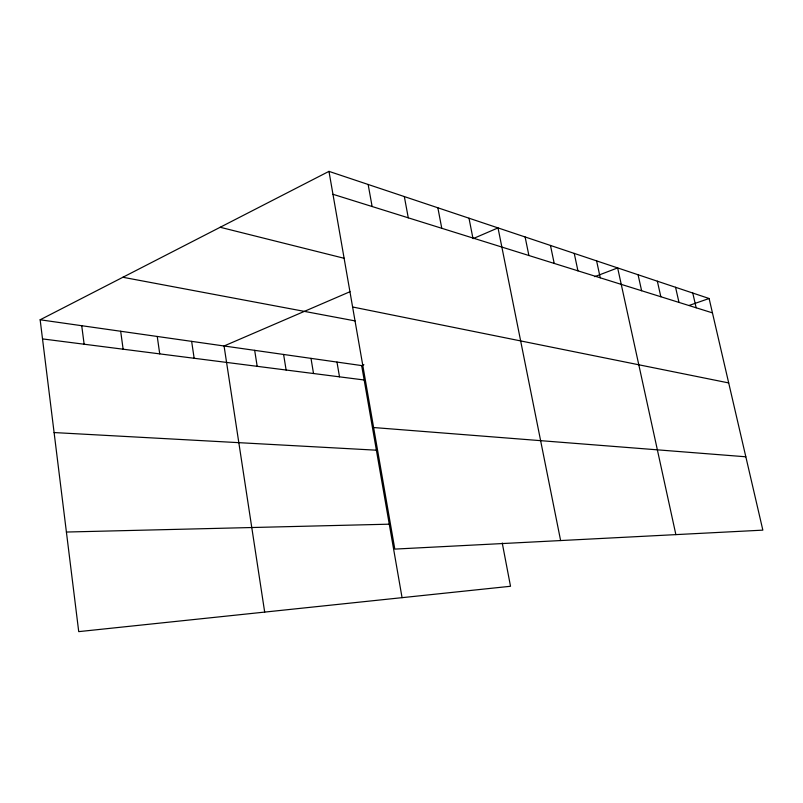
<?xml version="1.0" encoding="UTF-8"?>
<svg xmlns="http://www.w3.org/2000/svg" width="803" height="803" viewBox="0 0 803 803"><rect width="100%" height="100%" fill="white"/><g stroke="black" fill="none" stroke-linecap="round" stroke-linejoin="round"><path stroke-width="1.2" d="M502.246 543.009L510.517 586.27L78.724 631.63L40.15 319.785L328.969 171.37L709.109 298.505L762.85 530.141L394.805 549.101L328.969 171.37M349.998 291.71L224.067 345.983L264.679 612.097M473.128 238.632L498.021 227.901L560.624 540.56M40.15 319.785L361.661 365.586L363.9 364.733M594.712 276.664L617.648 267.911L675.875 534.627M689.145 305.441L709.109 298.505M66.408 532.038L389.264 524.178M54.102 432.556L376.386 450.192M373.616 427.537L745.826 456.787M42.519 338.906L364.16 379.99M122.889 277.266L355.036 320.899M352.607 306.987L728.692 382.931M220.193 227.269L344.437 258.365M332.964 194.286L712.442 312.869M692.778 293.045L696.161 307.78M675.554 287.283L678.987 302.42M657.346 281.191L660.839 296.749M638.074 274.746L641.617 290.736M596.599 260.875L600.242 277.808M574.245 253.397L577.939 270.842M550.467 245.447L554.211 263.424M525.112 236.965L528.896 255.515M469.002 218.205L472.877 238.009M437.856 207.786L441.77 228.293M404.331 196.574L408.275 217.824M368.145 184.469L372.12 206.522M361.661 365.586L402.062 597.663M336.979 362.073L339.498 376.838M311.002 358.369L313.521 373.515M283.6 354.464L286.119 370.022M254.671 350.339L257.181 366.319M191.646 341.365L194.145 358.268M157.247 336.467L159.727 353.872M120.681 331.258L123.13 349.205M81.725 325.707L84.134 344.216"/></g></svg>
